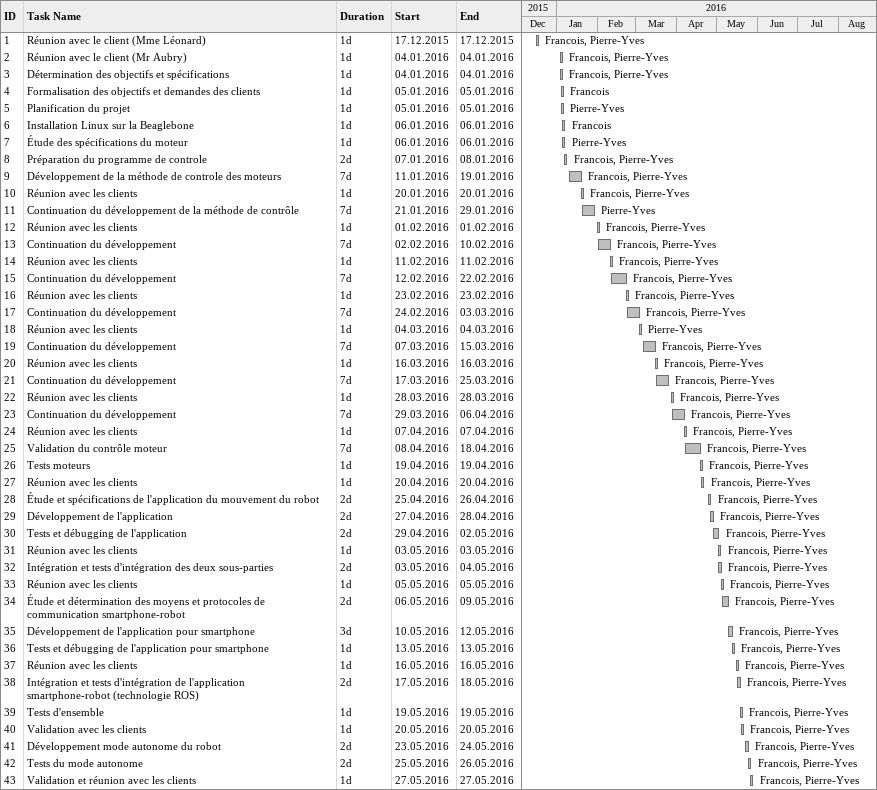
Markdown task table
| ID | Task | Duration | Start | Finish | Resources |
|---|---|---|---|---|---|
| 1 | Réunion avec le client (Mme Léonard) | 1d | 2015-12-17 | 2015-12-17 | Francois, Pierre-Yves |
| 2 | Réunion avec le client (Mr Aubry) | 1d | 2016-01-04 | 2016-01-04 | Francois, Pierre-Yves |
| 3 | Détermination des objectifs et spécifications | 1d | 2016-01-04 | 2016-01-04 | Francois, Pierre-Yves |
| 4 | Formalisation des objectifs et demandes des clients | 1d | 2016-01-05 | 2016-01-05 | Francois |
| 5 | Planification du projet | 1d | 2016-01-05 | 2016-01-05 | Pierre-Yves |
| 6 | Installation Linux sur la Beaglebone | 1d | 2016-01-06 | 2016-01-06 | Francois |
| 7 | Étude des spécifications du moteur | 1d | 2016-01-06 | 2016-01-06 | Pierre-Yves |
| 8 | Préparation du programme de controle | 2d | 2016-01-07 | 2016-01-08 | Francois, Pierre-Yves |
| 9 | Développement de la méthode de controle des moteurs | 7d | 2016-01-11 | 2016-01-19 | Francois, Pierre-Yves |
| 10 | Réunion avec les clients | 1d | 2016-01-20 | 2016-01-20 | Francois, Pierre-Yves |
| 11 | Continuation du développement de la méthode de contrôle | 7d | 2016-01-21 | 2016-01-29 | Pierre-Yves |
| 12 | Réunion avec les clients | 1d | 2016-02-01 | 2016-02-01 | Francois, Pierre-Yves |
| 13 | Continuation du développement | 7d | 2016-02-02 | 2016-02-10 | Francois, Pierre-Yves |
| 14 | Réunion avec les clients | 1d | 2016-02-11 | 2016-02-11 | Francois, Pierre-Yves |
| 15 | Continuation du développement | 7d | 2016-02-12 | 2016-02-22 | Francois, Pierre-Yves |
| 16 | Réunion avec les clients | 1d | 2016-02-23 | 2016-02-23 | Francois, Pierre-Yves |
| 17 | Continuation du développement | 7d | 2016-02-24 | 2016-03-03 | Francois, Pierre-Yves |
| 18 | Réunion avec les clients | 1d | 2016-03-04 | 2016-03-04 | Pierre-Yves |
| 19 | Continuation du développement | 7d | 2016-03-07 | 2016-03-15 | Francois, Pierre-Yves |
| 20 | Réunion avec les clients | 1d | 2016-03-16 | 2016-03-16 | Francois, Pierre-Yves |
| 21 | Continuation du développement | 7d | 2016-03-17 | 2016-03-25 | Francois, Pierre-Yves |
| 22 | Réunion avec les clients | 1d | 2016-03-28 | 2016-03-28 | Francois, Pierre-Yves |
| 23 | Continuation du développement | 7d | 2016-03-29 | 2016-04-06 | Francois, Pierre-Yves |
| 24 | Réunion avec les clients | 1d | 2016-04-07 | 2016-04-07 | Francois, Pierre-Yves |
| 25 | Validation du contrôle moteur | 7d | 2016-04-08 | 2016-04-18 | Francois, Pierre-Yves |
| 26 | Tests moteurs | 1d | 2016-04-19 | 2016-04-19 | Francois, Pierre-Yves |
| 27 | Réunion avec les clients | 1d | 2016-04-20 | 2016-04-20 | Francois, Pierre-Yves |
| 28 | Étude et spécifications de l'application du mouvement du robot | 2d | 2016-04-25 | 2016-04-26 | Francois, Pierre-Yves |
| 29 | Développement de l'application | 2d | 2016-04-27 | 2016-04-28 | Francois, Pierre-Yves |
| 30 | Tests et débugging de l'application | 2d | 2016-04-29 | 2016-05-02 | Francois, Pierre-Yves |
| 31 | Réunion avec les clients | 1d | 2016-05-03 | 2016-05-03 | Francois, Pierre-Yves |
| 32 | Intégration et tests d'intégration des deux sous-parties | 2d | 2016-05-03 | 2016-05-04 | Francois, Pierre-Yves |
| 33 | Réunion avec les clients | 1d | 2016-05-05 | 2016-05-05 | Francois, Pierre-Yves |
| 34 | Étude et détermination des moyens et protocoles de communication smartphone-robot | 2d | 2016-05-06 | 2016-05-09 | Francois, Pierre-Yves |
| 35 | Développement de l'application pour smartphone | 3d | 2016-05-10 | 2016-05-12 | Francois, Pierre-Yves |
| 36 | Tests et débugging de l'application pour smartphone | 1d | 2016-05-13 | 2016-05-13 | Francois, Pierre-Yves |
| 37 | Réunion avec les clients | 1d | 2016-05-16 | 2016-05-16 | Francois, Pierre-Yves |
| 38 | Intégration et tests d'intégration de l'application smartphone-robot (technologie ROS) | 2d | 2016-05-17 | 2016-05-18 | Francois, Pierre-Yves |
| 39 | Tests d'ensemble | 1d | 2016-05-19 | 2016-05-19 | Francois, Pierre-Yves |
| 40 | Validation avec les clients | 1d | 2016-05-20 | 2016-05-20 | Francois, Pierre-Yves |
| 41 | Développement mode autonome du robot | 2d | 2016-05-23 | 2016-05-24 | Francois, Pierre-Yves |
| 42 | Tests du mode autonome | 2d | 2016-05-25 | 2016-05-26 | Francois, Pierre-Yves |
| 43 | Validation et réunion avec les clients | 1d | 2016-05-27 | 2016-05-27 | Francois, Pierre-Yves |
